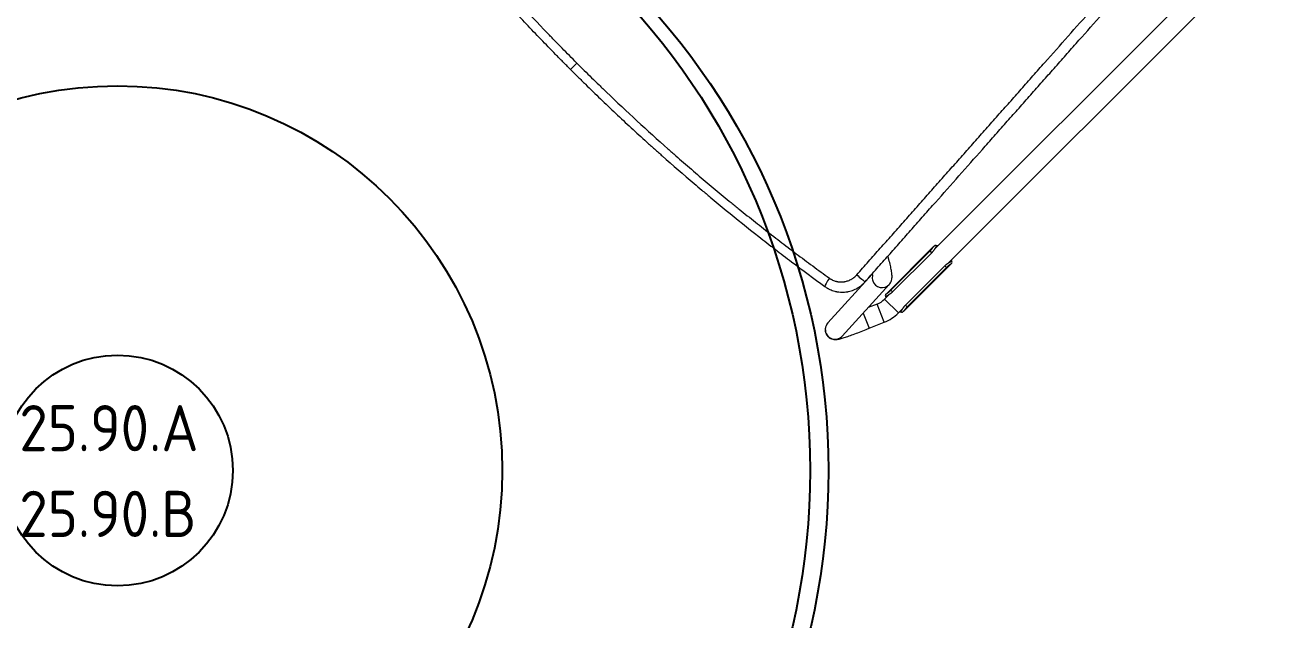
# Model space of a CAD drawing. Header units: millimetres. Extents: x 151130 to 215929, y 2134 to 34533.
# Drawn here: x 155333 to 156151, y 21911 to 22298 of the extents above; entities that cross this region are included whole.
import ezdxf

# ---------------------------------------------------------------- set-up
doc = ezdxf.new("R2010")
doc.units = ezdxf.units.MM
for name, color, linetype in [('1', 7, 'Continuous'), ('MUEBLES', 8, 'Continuous'), ('OH!-CUBIERTAS', 3, 'Continuous'), ('OH!_LAM- A', 4, 'Continuous'), ('OH-_LAM-B', 6, 'Continuous')]:
    doc.layers.add(name, color=color, linetype=linetype)
doc.styles.get("Standard").update_dxf_attribs({"font": 'isocp2.shx'})

# ---------------------------------------------------------------- blocks, each defined once
blk = doc.blocks.new('CUD25.90')
at = {"layer": 'OH!-CUBIERTAS'}
blk.add_circle((0, 0), 450, dxfattribs=at)
at = {"layer": 'OH!_LAM- A', "insert": (-129.55, 42.53), "char_height": 50, "width": 489.7613, "attachment_point": 1}
blk.add_mtext('{\\H0.6x;CUD25.90.A}', dxfattribs=at)
at = {"layer": 'OH-_LAM-B', "insert": (-129.55, -13.18), "char_height": 50, "width": 489.7613, "attachment_point": 1}
blk.add_mtext('{\\H0.6x;CUD25.90.B}', dxfattribs=at)
blk = doc.blocks.new('BS-50_P')
at = {"color": 5}
blk.add_circle((0, 0), 250, dxfattribs=at)
at = {"color": 5, "linetype": 'ByBlock'}
blk.add_circle((0, 0), 75, dxfattribs=at)
blk = doc.blocks.new('SILLA GO 34006A')
at = {"layer": '1', "color": 0, "linetype": 'Continuous', "lineweight": 18}
for p, q in [((265.89, 392.78), (265.89, 84.53)), ((278.59, 84.53), (278.59, 392.78)), ((264.25, 85.59), (264.25, 41.73)), ((280.22, 41.72), (280.22, 85.58)), ((248.72, 44.46), (250.77, 1.62)), ((263.46, 2.23), (261.29, 47.55)), ((265.89, 42.79), (265.89, 38.67)), ((278.59, 38.67), (278.59, 42.79)), ((264.7, 32.9), (262.26, 27.21)), ((272.21, 18.19), (276.38, 27.9)), ((272.21, 18.19), (272.21, 18.19))]:
    blk.add_line(p, q, dxfattribs=at)
at = {"layer": '1', "color": 0, "linetype": 'Continuous', "lineweight": 13}
for p, q in [((265.32, 86.95), (265.89, 87.07)), ((278.59, 87.07), (279.15, 86.95)), ((264.68, 45.6), (264.68, 81.71)), ((266.24, 81.71), (264.68, 81.71)), ((266.24, 81.71), (266.24, 45.6)), ((278.23, 45.6), (278.23, 81.71)), ((278.23, 81.71), (279.79, 81.71)), ((279.79, 81.71), (279.79, 45.6)), ((266.24, 45.6), (264.68, 45.6)), ((278.23, 45.6), (279.79, 45.6)), ((276.38, 27.9), (264.7, 32.9)), ((265.89, 40.24), (265.32, 40.36)), ((278.59, 38.67), (265.89, 38.67)), ((279.15, 40.36), (278.59, 40.24)), ((262.49, 22.35), (272.21, 18.19)), ((15.97, -0.08), (15.97, 5.78))]:
    blk.add_line(p, q, dxfattribs=at)
at = {"layer": '1', "color": 0, "linetype": 'Continuous', "lineweight": 18}
for radius in [14.65, 27.35]:
    blk.add_arc((251.24, 38.67), radius, 336.80141, 0, dxfattribs=at)
for centre, major_axis, ratio, start_param, end_param in [((265.32, 85.99), (0.908, -0.42), 0.95908, 1.988277, 3.590908), ((274.24, 86.66), (8.98, 0), 0.267949, 2.763013, 3.0183), ((270.24, 86.66), (8.98, 0), 0.267949, 0.123292, 0.37858), ((279.15, 85.99), (0.908, 0.42), 0.95908, 5.83387, 7.436501), ((265.32, 41.32), (0.908, 0.42), 0.95908, 2.692277, 4.294908), ((279.15, 41.32), (0.908, -0.42), 0.95908, 5.12987, 6.732501), ((274.24, 40.65), (8.98, 0), 0.267949, 3.264885, 3.520174), ((270.24, 40.65), (8.98, 0), 0.267949, 5.904604, 6.159893)]:
    blk.add_ellipse(centre, major_axis=major_axis, ratio=ratio, start_param=start_param, end_param=end_param, dxfattribs=at)
at = {"layer": '1', "color": 0, "linetype": 'Continuous', "lineweight": 13}
for centre, major_axis, ratio, start_param, end_param in [((254.95, 47.24), (6.34, 0.3), 0.99388, 3.720409, 4.200827), ((254.95, 47.24), (6.34, 0.3), 0.99388, 4.200827, 6.288072), ((242.99, 37.43), (-6.49, -0.4), 0.05061, 1.405224, 2.751811), ((231.9, 23.42), (-1.02, 6.42), 0.169763, 1.61881, 2.967561), ((257.11, 1.92), (6.34, 0.3), 0.99388, 3.141638, 5.828092), ((257.11, 1.92), (6.34, 0.3), 0.99388, 5.828092, 6.28323)]:
    blk.add_ellipse(centre, major_axis=major_axis, ratio=ratio, start_param=start_param, end_param=end_param, dxfattribs=at)
at = {"layer": '1', "color": 0, "linetype": 'Continuous', "lineweight": 18}
for points, knots in [([(249, 37.67), (248.77, 41.5), (248.54, 45.33), (248.07, 52.98), (247.84, 56.81), (247.37, 64.47), (247.13, 68.29), (246.67, 75.95), (246.43, 79.77), (245.97, 87.42), (245.73, 91.25), (245.27, 98.9), (245.03, 102.72), (244.33, 114.19), (243.87, 121.84), (242.93, 137.13), (242.47, 144.77), (241.77, 156.24), (241.54, 160.06), (241.07, 167.7), (240.84, 171.52), (240.49, 177.25), (240.37, 179.16), (240.14, 182.98), (240.02, 184.89), (239.67, 190.62), (239.44, 194.44), (238.97, 202.07), (238.74, 205.89), (238.27, 213.52), (238.04, 217.34), (237.57, 224.97), (237.34, 228.78), (236.87, 236.41), (236.64, 240.23), (235.94, 251.66), (235.47, 259.29), (234.54, 274.53), (234.08, 282.15), (233.15, 297.39), (232.68, 305.01), (231.75, 320.25), (231.28, 327.86), (230.35, 343.1), (229.89, 350.71), (228.96, 365.94), (228.49, 373.55), (227.89, 383.37), (227.76, 385.57), (227.62, 387.77)], [0, 0, 0, 0, 0.032703, 0.032703, 0.065407, 0.065407, 0.09811, 0.09811, 0.130813, 0.130813, 0.163516, 0.163516, 0.19622, 0.19622, 0.261626, 0.261626, 0.327033, 0.327033, 0.359736, 0.359736, 0.392439, 0.392439, 0.408791, 0.408791, 0.425142, 0.425142, 0.457846, 0.457846, 0.490549, 0.490549, 0.523252, 0.523252, 0.555955, 0.555955, 0.588659, 0.588659, 0.654065, 0.654065, 0.719472, 0.719472, 0.784878, 0.784878, 0.850285, 0.850285, 0.915691, 0.915691, 0.981098, 0.981098, 1, 1, 1, 1]), ([(264.68, 81.71), (264.68, 81.84), (264.68, 81.98), (264.67, 82.25), (264.67, 82.38), (264.65, 82.58), (264.65, 82.64), (264.64, 82.74), (264.64, 82.77), (264.63, 82.84), (264.63, 82.87), (264.61, 83.03), (264.6, 83.15), (264.57, 83.39), (264.55, 83.51), (264.52, 83.74), (264.5, 83.85), (264.48, 84.01), (264.47, 84.07), (264.46, 84.15), (264.45, 84.17), (264.44, 84.22), (264.42, 84.35), (264.4, 84.47), (264.35, 84.74), (264.32, 84.91), (264.3, 85.08), (264.29, 85.1), (264.29, 85.13), (264.29, 85.15), (264.28, 85.2), (264.28, 85.24), (264.26, 85.34), (264.26, 85.4), (264.25, 85.57), (264.25, 85.67), (264.27, 85.81), (264.27, 85.85), (264.29, 85.9), (264.3, 85.92), (264.31, 85.95), (264.32, 85.97), (264.33, 85.99)], [0, 0, 0, 0, 0.0625, 0.0625, 0.125, 0.125, 0.15625, 0.15625, 0.171875, 0.171875, 0.1875, 0.1875, 0.25, 0.25, 0.3125, 0.3125, 0.375, 0.375, 0.40625, 0.40625, 0.421875, 0.421875, 0.4375, 0.5, 0.5, 0.625, 0.625, 0.640625, 0.640625, 0.65625, 0.65625, 0.6875, 0.6875, 0.75, 0.75, 0.875, 0.875, 0.9375, 0.9375, 0.96875, 0.96875, 1, 1, 1, 1]), ([(280.15, 85.99), (280.16, 85.96), (280.18, 85.92), (280.19, 85.86), (280.2, 85.85), (280.21, 85.8), (280.21, 85.78), (280.22, 85.67), (280.23, 85.57), (280.21, 85.4), (280.21, 85.33), (280.2, 85.23), (280.19, 85.2), (280.18, 85.13), (280.18, 85.09), (280.15, 84.91), (280.12, 84.74), (280.07, 84.47), (280.06, 84.37), (280.03, 84.24), (280.03, 84.22), (280.02, 84.17), (280.01, 84.09), (280, 84.01), (279.97, 83.85), (279.95, 83.74), (279.92, 83.51), (279.9, 83.39), (279.88, 83.21), (279.87, 83.15), (279.86, 83.05), (279.86, 83.02), (279.85, 82.96), (279.85, 82.92), (279.83, 82.77), (279.82, 82.64), (279.81, 82.38), (279.8, 82.24), (279.79, 81.98), (279.79, 81.84), (279.79, 81.71)], [0, 0, 0, 0, 0.0625, 0.0625, 0.09375, 0.09375, 0.125, 0.125, 0.25, 0.25, 0.3125, 0.3125, 0.34375, 0.34375, 0.375, 0.375, 0.5, 0.5, 0.5625, 0.5625, 0.578125, 0.578125, 0.59375, 0.625, 0.625, 0.6875, 0.6875, 0.75, 0.75, 0.78125, 0.78125, 0.796875, 0.796875, 0.8125, 0.8125, 0.875, 0.875, 0.9375, 0.9375, 1, 1, 1, 1]), ([(261.29, 47.55), (261.2, 48.4), (260.93, 49.7), (260.05, 51.24), (259.13, 52.33), (257.86, 53.51), (256.01, 54.9), (253.18, 56.75), (250.3, 58.47), (248.35, 59.58), (247.69, 59.94)], [0, 0, 0, 0, 0.097837, 0.168838, 0.250215, 0.356675, 0.542335, 0.72056, 0.908044, 1, 1, 1, 1]), ([(248.72, 44.46), (249.15, 44.15), (249.73, 43.72), (249.95, 43.52), (249.94, 43.52)], [0, 0, 0, 0, 0.589469, 1, 1, 1, 1]), ([(264.33, 41.32), (264.31, 41.35), (264.3, 41.39), (264.28, 41.45), (264.28, 41.47), (264.27, 41.51), (264.26, 41.53), (264.25, 41.64), (264.25, 41.74), (264.26, 41.91), (264.26, 41.98), (264.28, 42.08), (264.28, 42.11), (264.29, 42.18), (264.29, 42.22), (264.32, 42.4), (264.35, 42.57), (264.4, 42.84), (264.42, 42.94), (264.44, 43.07), (264.44, 43.09), (264.45, 43.14), (264.46, 43.22), (264.48, 43.3), (264.5, 43.46), (264.52, 43.57), (264.55, 43.8), (264.57, 43.92), (264.59, 44.1), (264.6, 44.16), (264.61, 44.26), (264.61, 44.29), (264.62, 44.35), (264.62, 44.39), (264.64, 44.54), (264.65, 44.67), (264.67, 44.93), (264.67, 45.07), (264.68, 45.33), (264.68, 45.47), (264.68, 45.6)], [0, 0, 0, 0, 0.0625, 0.0625, 0.09375, 0.09375, 0.125, 0.125, 0.25, 0.25, 0.3125, 0.3125, 0.34375, 0.34375, 0.375, 0.375, 0.5, 0.5, 0.5625, 0.5625, 0.578125, 0.578125, 0.59375, 0.625, 0.625, 0.6875, 0.6875, 0.75, 0.75, 0.78125, 0.78125, 0.796875, 0.796875, 0.8125, 0.8125, 0.875, 0.875, 0.9375, 0.9375, 1, 1, 1, 1]), ([(279.79, 45.6), (279.79, 45.47), (279.79, 45.33), (279.8, 45.06), (279.81, 44.93), (279.82, 44.73), (279.83, 44.67), (279.83, 44.57), (279.84, 44.54), (279.84, 44.47), (279.84, 44.44), (279.86, 44.28), (279.87, 44.16), (279.9, 43.92), (279.92, 43.8), (279.95, 43.57), (279.97, 43.46), (280, 43.3), (280, 43.24), (280.02, 43.16), (280.02, 43.14), (280.03, 43.09), (280.05, 42.96), (280.07, 42.84), (280.12, 42.57), (280.15, 42.4), (280.18, 42.23), (280.18, 42.21), (280.18, 42.18), (280.19, 42.16), (280.19, 42.11), (280.2, 42.07), (280.21, 41.97), (280.21, 41.91), (280.23, 41.74), (280.22, 41.64), (280.21, 41.5), (280.2, 41.46), (280.18, 41.41), (280.18, 41.39), (280.16, 41.36), (280.15, 41.34), (280.15, 41.32)], [0, 0, 0, 0, 0.0625, 0.0625, 0.125, 0.125, 0.15625, 0.15625, 0.171875, 0.171875, 0.1875, 0.1875, 0.25, 0.25, 0.3125, 0.3125, 0.375, 0.375, 0.40625, 0.40625, 0.421875, 0.421875, 0.4375, 0.5, 0.5, 0.625, 0.625, 0.640625, 0.640625, 0.65625, 0.65625, 0.6875, 0.6875, 0.75, 0.75, 0.875, 0.875, 0.9375, 0.9375, 0.96875, 0.96875, 1, 1, 1, 1]), ([(232.72, 17.06), (233.32, 17.16), (233.9, 17.28), (234.63, 17.47), (234.78, 17.51), (235, 17.57), (235.07, 17.59), (235.21, 17.63), (235.57, 17.74), (235.93, 17.86), (236.77, 18.16), (237.87, 18.62), (238.92, 19.17), (239.69, 19.62), (239.95, 19.78), (240.32, 20.03), (240.51, 20.15), (240.69, 20.28), (240.82, 20.37), (240.88, 20.41), (241.43, 20.81), (241.9, 21.18), (242.79, 21.96), (243.65, 22.79), (244.44, 23.69), (244.99, 24.39), (245.17, 24.64), (245.39, 24.94), (245.44, 25), (245.52, 25.13), (245.57, 25.19), (245.69, 25.38), (245.78, 25.5), (246.19, 26.13), (246.49, 26.65), (247.05, 27.71), (247.3, 28.25), (247.76, 29.36), (247.96, 29.93), (248.19, 30.65), (248.23, 30.8), (248.29, 31.01), (248.31, 31.09), (248.35, 31.23), (248.45, 31.6), (248.54, 31.97), (248.73, 32.86), (248.83, 33.45), (248.97, 34.64), (249.01, 35.24), (249.05, 36.45), (249.04, 37.06), (249, 37.67)], [0, 0, 0, 0, 0.0625, 0.0625, 0.078125, 0.078125, 0.085937, 0.085937, 0.09375, 0.125, 0.125, 0.1875, 0.25, 0.25, 0.28125, 0.28125, 0.296875, 0.304688, 0.304688, 0.3125, 0.3125, 0.375, 0.375, 0.4375, 0.5, 0.5, 0.53125, 0.53125, 0.539062, 0.539062, 0.546875, 0.546875, 0.5625, 0.5625, 0.625, 0.625, 0.6875, 0.6875, 0.75, 0.75, 0.765625, 0.765625, 0.773437, 0.773437, 0.78125, 0.8125, 0.8125, 0.875, 0.875, 0.9375, 0.9375, 1, 1, 1, 1]), ([(15.97, -0.08), (14.83, -0.08), (13.69, -0.08), (11.41, -0.07), (7.98, -0.06), (0, 0), (-6.84, 0.1), (-20.52, 0.37), (-29.63, 0.65), (-43.29, 1.19), (-47.84, 1.39), (-53.53, 1.67), (-54.67, 1.73), (-56.94, 1.85), (-58.08, 1.91), (-61.49, 2.1), (-63.77, 2.23), (-75.13, 2.9), (-84.2, 3.54), (-95.52, 4.44), (-97.79, 4.62), (-101.18, 4.91), (-102.31, 5.01), (-104.57, 5.2), (-105.7, 5.3), (-109.09, 5.6), (-111.35, 5.81), (-115.86, 6.24), (-118.11, 6.46), (-129.37, 7.58), (-138.35, 8.56), (-151.78, 10.16), (-156.25, 10.72), (-165.18, 11.87), (-169.64, 12.47), (-183.01, 14.33), (-191.9, 15.65), (-200.78, 17.06)], [0, 0, 0, 0, 0.015625, 0.015625, 0.03125, 0.0625, 0.125, 0.125, 0.25, 0.25, 0.3125, 0.3125, 0.328125, 0.328125, 0.34375, 0.34375, 0.375, 0.375, 0.5, 0.5, 0.53125, 0.53125, 0.546875, 0.546875, 0.5625, 0.5625, 0.59375, 0.59375, 0.625, 0.625, 0.75, 0.75, 0.8125, 0.8125, 0.875, 0.875, 1, 1, 1, 1]), ([(15.97, -0.08), (17.11, -0.08), (18.25, -0.08), (20.54, -0.07), (23.96, -0.06), (31.94, 0), (38.78, 0.1), (52.46, 0.37), (61.57, 0.65), (75.23, 1.19), (79.79, 1.39), (85.47, 1.67), (86.61, 1.73), (88.89, 1.85), (90.02, 1.91), (93.44, 2.1), (95.71, 2.23), (107.07, 2.9), (116.14, 3.54), (127.47, 4.44), (129.73, 4.62), (133.12, 4.91), (134.25, 5.01), (136.52, 5.2), (137.65, 5.3), (141.03, 5.6), (143.29, 5.81), (147.8, 6.24), (150.05, 6.46), (161.31, 7.58), (170.29, 8.56), (183.72, 10.16), (188.19, 10.72), (197.12, 11.87), (201.58, 12.47), (214.95, 14.33), (223.84, 15.65), (232.72, 17.06)], [0, 0, 0, 0, 0.015625, 0.015625, 0.03125, 0.0625, 0.125, 0.125, 0.25, 0.25, 0.3125, 0.3125, 0.328125, 0.328125, 0.34375, 0.34375, 0.375, 0.375, 0.5, 0.5, 0.53125, 0.53125, 0.546875, 0.546875, 0.5625, 0.5625, 0.59375, 0.59375, 0.625, 0.625, 0.75, 0.75, 0.8125, 0.8125, 0.875, 0.875, 1, 1, 1, 1]), ([(250.77, 1.62), (250.78, 1.25), (250.91, 0.3), (251.54, -1.42), (252.94, -3.13), (254.96, -4.32), (257.17, -4.68), (259.08, -4.36), (260.53, -3.69), (261.55, -2.91), (262.25, -2.17), (262.83, -1.42), (263.57, -0.26), (264.58, 1.59), (266.07, 4.57), (267.69, 8), (269.49, 11.96), (271.03, 15.44), (271.93, 17.52), (272.21, 18.19)], [0, 0, 0, 0, 0.027968, 0.070548, 0.117846, 0.167856, 0.217799, 0.257704, 0.292052, 0.322349, 0.350202, 0.384148, 0.440038, 0.558425, 0.654869, 0.756393, 0.855863, 0.954607, 1, 1, 1, 1])]:
    blk.add_open_spline(points, degree=3, knots=knots, dxfattribs=at)
at = {"layer": '1', "color": 0, "linetype": 'Continuous', "lineweight": 13}
for points, knots in [([(241.94, 37.04), (241.71, 40.87), (241.48, 44.7), (241.13, 50.45), (241.01, 52.37), (240.78, 56.2), (240.66, 58.12), (240.31, 63.87), (240.08, 67.71), (239.62, 75.38), (239.38, 79.21), (238.92, 86.88), (238.68, 90.71), (238.22, 98.38), (237.99, 102.22), (237.64, 107.97), (237.52, 109.89), (237.29, 113.72), (237.17, 115.64), (236.82, 121.39), (236.59, 125.23), (236.12, 132.89), (235.89, 136.72), (235.54, 142.47), (235.42, 144.39), (235.19, 148.22), (235.07, 150.13), (234.72, 155.88), (234.49, 159.7), (234.03, 167.36), (233.79, 171.19), (233.33, 178.84), (233.09, 182.67), (232.63, 190.31), (232.4, 194.14), (231.93, 201.79), (231.7, 205.61), (231.23, 213.25), (231, 217.07), (230.3, 228.54), (229.83, 236.18), (228.9, 251.45), (228.44, 259.09), (227.51, 274.35), (227.04, 281.99), (226.11, 297.25), (225.64, 304.88), (224.71, 320.14), (224.25, 327.77), (223.32, 343.02), (222.85, 350.65), (221.92, 365.9), (221.46, 373.53), (220.95, 381.88), (220.9, 382.6), (220.86, 383.33)], [0, 0, 0, 0, 0.033124, 0.033124, 0.049685, 0.049685, 0.066247, 0.066247, 0.099371, 0.099371, 0.132494, 0.132494, 0.165618, 0.165618, 0.198741, 0.198741, 0.215303, 0.215303, 0.231865, 0.231865, 0.264988, 0.264988, 0.298112, 0.298112, 0.314674, 0.314674, 0.331236, 0.331236, 0.364359, 0.364359, 0.397483, 0.397483, 0.430606, 0.430606, 0.46373, 0.46373, 0.496853, 0.496853, 0.529977, 0.529977, 0.596224, 0.596224, 0.662471, 0.662471, 0.728718, 0.728718, 0.794965, 0.794965, 0.861212, 0.861212, 0.927459, 0.927459, 0.993707, 0.993707, 1, 1, 1, 1]), ([(265.32, 86.95), (265.32, 86.87), (265.33, 86.78), (265.37, 86.55), (265.4, 86.41), (265.45, 86.22), (265.46, 86.18), (265.49, 86.09), (265.5, 86.05), (265.52, 85.98), (265.52, 85.96), (265.54, 85.92), (265.55, 85.85), (265.57, 85.78), (265.61, 85.63), (265.64, 85.53), (265.7, 85.32), (265.73, 85.21), (265.79, 84.97), (265.82, 84.85), (265.86, 84.67), (265.87, 84.6), (265.9, 84.47), (265.92, 84.41), (265.96, 84.21), (265.98, 84.08), (266.03, 83.8), (266.06, 83.66), (266.09, 83.45), (266.1, 83.37), (266.12, 83.23), (266.13, 83.15), (266.16, 82.93), (266.19, 82.63), (266.21, 82.32), (266.23, 82.02), (266.24, 81.86), (266.24, 81.71)], [0, 0, 0, 0, 0.125, 0.125, 0.25, 0.25, 0.28125, 0.28125, 0.3125, 0.3125, 0.328125, 0.328125, 0.34375, 0.375, 0.375, 0.4375, 0.4375, 0.5, 0.5, 0.5625, 0.5625, 0.59375, 0.59375, 0.625, 0.625, 0.6875, 0.6875, 0.75, 0.75, 0.78125, 0.78125, 0.8125, 0.8125, 0.875, 0.9375, 0.9375, 1, 1, 1, 1]), ([(278.23, 81.71), (278.24, 81.86), (278.24, 82.02), (278.26, 82.32), (278.28, 82.62), (278.32, 82.92), (278.34, 83.15), (278.35, 83.22), (278.37, 83.33), (278.37, 83.37), (278.38, 83.44), (278.41, 83.62), (278.44, 83.8), (278.49, 84.07), (278.52, 84.21), (278.57, 84.47), (278.6, 84.6), (278.63, 84.76), (278.64, 84.79), (278.66, 84.85), (278.68, 84.94), (278.7, 85.03), (278.74, 85.2), (278.77, 85.31), (278.83, 85.53), (278.86, 85.63), (278.9, 85.77), (278.92, 85.85), (278.94, 85.92), (278.95, 85.96), (278.96, 85.98), (278.99, 86.09), (279.01, 86.18), (279.07, 86.41), (279.1, 86.54), (279.13, 86.69), (279.13, 86.72), (279.14, 86.76), (279.14, 86.77), (279.15, 86.79), (279.15, 86.86), (279.16, 86.91), (279.15, 86.95)], [0, 0, 0, 0, 0.0625, 0.0625, 0.125, 0.1875, 0.1875, 0.21875, 0.21875, 0.234375, 0.234375, 0.25, 0.3125, 0.3125, 0.375, 0.375, 0.4375, 0.4375, 0.453125, 0.453125, 0.46875, 0.5, 0.5, 0.5625, 0.5625, 0.625, 0.625, 0.65625, 0.671875, 0.671875, 0.6875, 0.6875, 0.75, 0.75, 0.875, 0.875, 0.90625, 0.90625, 0.921875, 0.921875, 0.9375, 1, 1, 1, 1]), ([(266.24, 45.6), (266.24, 45.45), (266.23, 45.3), (266.21, 44.99), (266.19, 44.69), (266.16, 44.39), (266.13, 44.16), (266.12, 44.09), (266.11, 43.98), (266.1, 43.94), (266.09, 43.87), (266.06, 43.69), (266.03, 43.51), (265.98, 43.24), (265.96, 43.1), (265.9, 42.84), (265.87, 42.71), (265.84, 42.55), (265.83, 42.52), (265.82, 42.46), (265.79, 42.37), (265.77, 42.28), (265.73, 42.11), (265.7, 42), (265.64, 41.78), (265.62, 41.68), (265.58, 41.54), (265.56, 41.46), (265.54, 41.4), (265.52, 41.35), (265.52, 41.33), (265.49, 41.22), (265.46, 41.13), (265.4, 40.9), (265.37, 40.77), (265.34, 40.62), (265.34, 40.59), (265.33, 40.55), (265.33, 40.54), (265.33, 40.52), (265.32, 40.45), (265.32, 40.4), (265.32, 40.36)], [0, 0, 0, 0, 0.0625, 0.0625, 0.125, 0.1875, 0.1875, 0.21875, 0.21875, 0.234375, 0.234375, 0.25, 0.3125, 0.3125, 0.375, 0.375, 0.4375, 0.4375, 0.453125, 0.453125, 0.46875, 0.5, 0.5, 0.5625, 0.5625, 0.625, 0.625, 0.65625, 0.671875, 0.671875, 0.6875, 0.6875, 0.75, 0.75, 0.875, 0.875, 0.90625, 0.90625, 0.921875, 0.921875, 0.9375, 1, 1, 1, 1]), ([(279.15, 40.36), (279.16, 40.44), (279.15, 40.53), (279.1, 40.76), (279.07, 40.9), (279.02, 41.09), (279.01, 41.13), (278.99, 41.22), (278.97, 41.26), (278.96, 41.33), (278.95, 41.35), (278.94, 41.39), (278.92, 41.46), (278.9, 41.53), (278.86, 41.68), (278.83, 41.78), (278.77, 41.99), (278.74, 42.11), (278.69, 42.34), (278.66, 42.46), (278.61, 42.64), (278.6, 42.71), (278.57, 42.84), (278.56, 42.9), (278.52, 43.1), (278.49, 43.23), (278.44, 43.51), (278.42, 43.65), (278.38, 43.86), (278.37, 43.94), (278.35, 44.08), (278.34, 44.16), (278.32, 44.38), (278.28, 44.68), (278.26, 44.99), (278.24, 45.29), (278.24, 45.45), (278.23, 45.6)], [0, 0, 0, 0, 0.125, 0.125, 0.25, 0.25, 0.28125, 0.28125, 0.3125, 0.3125, 0.328125, 0.328125, 0.34375, 0.375, 0.375, 0.4375, 0.4375, 0.5, 0.5, 0.5625, 0.5625, 0.59375, 0.59375, 0.625, 0.625, 0.6875, 0.6875, 0.75, 0.75, 0.78125, 0.78125, 0.8125, 0.8125, 0.875, 0.9375, 0.9375, 1, 1, 1, 1]), ([(230.86, 22.94), (231.27, 23), (231.67, 23.09), (232.17, 23.21), (232.27, 23.24), (232.47, 23.3), (232.57, 23.33), (232.86, 23.42), (233.05, 23.48), (233.63, 23.69), (234.38, 24), (235.09, 24.38), (235.62, 24.7), (235.79, 24.8), (236.05, 24.97), (236.18, 25.06), (236.3, 25.15), (236.39, 25.21), (236.43, 25.24), (236.8, 25.51), (237.12, 25.76), (237.73, 26.3), (238.32, 26.87), (238.85, 27.48), (239.23, 27.97), (239.35, 28.13), (239.53, 28.38), (239.59, 28.47), (239.7, 28.64), (239.76, 28.73), (240.04, 29.16), (240.24, 29.51), (240.62, 30.24), (240.79, 30.61), (241.1, 31.36), (241.24, 31.75), (241.39, 32.25), (241.42, 32.34), (241.46, 32.49), (241.48, 32.54), (241.51, 32.64), (241.57, 32.9), (241.63, 33.15), (241.76, 33.75), (241.89, 34.56), (241.95, 35.38), (241.98, 36.21), (241.97, 36.62), (241.94, 37.04)], [0, 0, 0, 0, 0.0625, 0.0625, 0.078125, 0.078125, 0.09375, 0.09375, 0.125, 0.125, 0.1875, 0.25, 0.25, 0.28125, 0.28125, 0.296875, 0.304688, 0.304688, 0.3125, 0.3125, 0.375, 0.375, 0.4375, 0.5, 0.5, 0.53125, 0.53125, 0.546875, 0.546875, 0.5625, 0.5625, 0.625, 0.625, 0.6875, 0.6875, 0.75, 0.75, 0.765625, 0.765625, 0.773437, 0.773437, 0.78125, 0.8125, 0.8125, 0.875, 0.9375, 0.9375, 1, 1, 1, 1]), ([(15.97, 5.78), (11.45, 5.78), (6.92, 5.8), (0.14, 5.87), (-2.12, 5.9), (-5.51, 5.95), (-6.64, 5.97), (-8.9, 6.01), (-19.08, 6.2), (-29.24, 6.51), (-47.29, 7.23), (-56.31, 7.68), (-66.45, 8.29), (-67.57, 8.36), (-69.82, 8.5), (-73.2, 8.72), (-81.07, 9.25), (-87.81, 9.76), (-96.78, 10.48), (-101.26, 10.86), (-107.97, 11.47), (-110.21, 11.68), (-114.68, 12.11), (-116.92, 12.32), (-120.27, 12.66), (-121.38, 12.77), (-123.61, 13), (-124.73, 13.12), (-128.08, 13.47), (-134.76, 14.2), (-141.43, 14.97), (-150.32, 16.04), (-154.75, 16.59), (-163.61, 17.75), (-168.04, 18.34), (-174.67, 19.27), (-176.88, 19.59), (-181.29, 20.23), (-183.5, 20.56), (-190.11, 21.55), (-194.52, 22.23), (-198.92, 22.94)], [0, 0, 0, 0, 0.0625, 0.0625, 0.09375, 0.09375, 0.109375, 0.109375, 0.125, 0.25, 0.25, 0.375, 0.375, 0.390625, 0.390625, 0.40625, 0.4375, 0.5, 0.5, 0.5625, 0.5625, 0.59375, 0.59375, 0.625, 0.625, 0.640625, 0.640625, 0.65625, 0.65625, 0.6875, 0.75, 0.75, 0.8125, 0.8125, 0.875, 0.875, 0.90625, 0.90625, 0.9375, 0.9375, 1, 1, 1, 1]), ([(15.97, 5.78), (20.49, 5.78), (25.02, 5.8), (31.8, 5.87), (34.06, 5.9), (37.46, 5.95), (38.59, 5.97), (40.85, 6.01), (51.02, 6.2), (61.18, 6.51), (79.24, 7.23), (88.25, 7.68), (98.39, 8.29), (99.52, 8.36), (101.77, 8.5), (105.14, 8.72), (113.01, 9.25), (119.75, 9.76), (128.72, 10.48), (133.2, 10.86), (139.92, 11.47), (142.15, 11.68), (146.62, 12.11), (148.86, 12.32), (152.21, 12.66), (153.33, 12.77), (155.56, 13), (156.67, 13.12), (160.02, 13.47), (166.71, 14.2), (173.38, 14.97), (182.26, 16.04), (186.7, 16.59), (195.56, 17.75), (199.98, 18.34), (206.61, 19.27), (208.82, 19.59), (213.23, 20.23), (215.44, 20.56), (222.06, 21.55), (226.46, 22.23), (230.86, 22.94)], [0, 0, 0, 0, 0.0625, 0.0625, 0.09375, 0.09375, 0.109375, 0.109375, 0.125, 0.25, 0.25, 0.375, 0.375, 0.390625, 0.390625, 0.40625, 0.4375, 0.5, 0.5, 0.5625, 0.5625, 0.59375, 0.59375, 0.625, 0.625, 0.640625, 0.640625, 0.65625, 0.65625, 0.6875, 0.75, 0.75, 0.8125, 0.8125, 0.875, 0.875, 0.90625, 0.90625, 0.9375, 0.9375, 1, 1, 1, 1])]:
    blk.add_open_spline(points, degree=3, knots=knots, dxfattribs=at)
blk = doc.blocks.new('*U99')
at = {"rotation": 90}
blk.add_blockref('SILLA GO 34006A', (242.34, -654.52), dxfattribs=at)
blk = doc.blocks.new('*U100')
at = {"color": 0, "linetype": 'ByBlock', "lineweight": -2, "transparency": 16777216, "rotation": 180}
blk.add_blockref('*U99', (215607.28, 32787.13, -2977.12), dxfattribs=at)
blk = doc.blocks.new('MRC90')
at = {"color": 5, "rotation": 45}
blk.add_blockref('*U100', (-128356.18, -175660.78), dxfattribs=at)
blk.add_blockref('BS-50_P', (0, 0))
at = {"layer": 'OH!-CUBIERTAS'}
blk.add_blockref('CUD25.90', (0, 0), dxfattribs=at)

msp = doc.modelspace()

# ---------------------------------------------------------------- linework, layer by layer
at = {"layer": 'MUEBLES'}
msp.add_circle((155404.88, 22008.22), 450, dxfattribs=at)

# ---------------------------------------------------------------- block references
at = {"color": 5}
msp.add_blockref('MRC90', (155393, 22008.22), dxfattribs=at)

doc.saveas('drawing.dxf')
